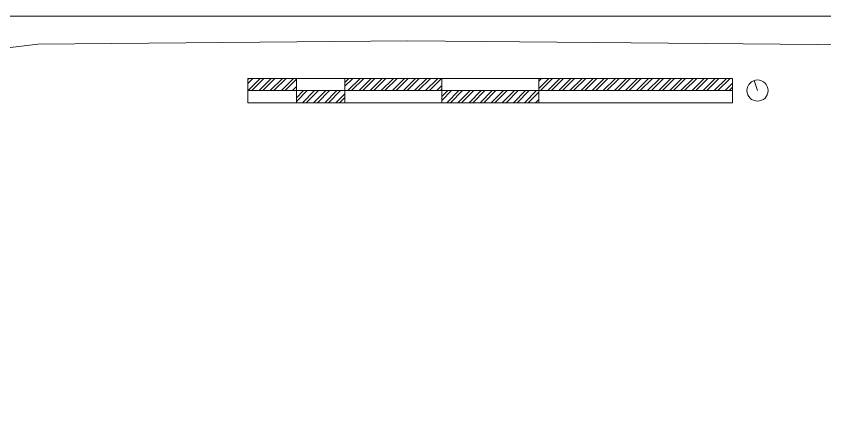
# Model space of a CAD drawing. Header units: metres. Extents: x -48 to 2360, y -1392 to 453.
# Drawn here: x 836.2 to 919.6, y -145.5 to -103.3 of the extents above; entities that cross this region are included whole.
import ezdxf

# ---------------------------------------------------------------- set-up
doc = ezdxf.new("R2010")
doc.units = ezdxf.units.M
doc.layers.add('estructuras', color=255, linetype='Continuous', lineweight=20)
doc.layers.add('trazo', color=7, linetype='Continuous', lineweight=18)

msp = doc.modelspace()

# ---------------------------------------------------------------- hatches: boundary and pattern name
at = {"layer": 'trazo', "ltscale": 7, "transparency": 33554559}
h = msp.add_hatch(dxfattribs=at)
h.set_pattern_fill('ANSI32', color=256, scale=0.085)
h.set_pattern_definition([(45, (-27.4234, -230.2812), (-0.5724913, 0.5724913), []), (45, (-27.0417, -230.2812), (-0.5724913, 0.5724913), [])])
h.paths.add_polyline_path([(865.101, -111.024), (865.101, -109.774), (860.101, -109.774), (860.101, -111.024)])
h.paths.add_polyline_path([(870.101, -112.274), (870.101, -111.024), (865.101, -111.024), (865.101, -112.274)])
h.paths.add_polyline_path([(880.101, -111.024), (880.101, -109.774), (870.101, -109.774), (870.101, -111.024)])
h.paths.add_polyline_path([(890.101, -112.274), (890.101, -111.024), (880.101, -111.024), (880.101, -112.274)])
h.paths.add_polyline_path([(890.101, -109.774), (890.101, -111.024), (910.101, -111.024), (910.101, -109.774)])

# ---------------------------------------------------------------- linework, layer by layer
at = {"layer": 'estructuras', "ltscale": 7, "transparency": 33554559}
for points in [[(910.101, -112.274), (910.101, -109.774), (860.101, -109.774), (860.101, -112.274), (910.101, -112.274)], [(865.101, -112.274), (865.101, -109.774)], [(870.101, -109.774), (870.101, -112.274)], [(880.101, -112.274), (880.101, -109.774)], [(890.101, -109.774), (890.101, -112.274)], [(860.101, -111.024), (910.101, -111.024)]]:
    msp.add_lwpolyline(points, dxfattribs=at)
at = {"layer": 'trazo', "ltscale": 7, "transparency": 33554559}
for points in [[(962.338, -103.34), (930.558, -103.34), (866.539, -103.34), (834.458, -103.34), (827.586, -104.232), (799.014, -113.472), (776.129, -122.447), (752.273, -131.802), (740.683, -134.902), (732.159, -135.258)], [(912.315, -109.991), (912.671, -111.024)]]:
    msp.add_lwpolyline(points, dxfattribs=at)
at = {"layer": 'trazo', "transparency": 33554559}
msp.add_lwpolyline([(742.186, -143.22), (796.676, -117.667), (801.893, -115.87), (831.939, -107.03), (838.441, -106.232), (876.603, -105.902), (918.85, -106.275), (957.81, -106.165), (963.656, -106.308), (967.898, -127.295), (983.269, -192.713)], dxfattribs=at)
at = {"layer": 'trazo', "ltscale": 7, "transparency": 33554559}
msp.add_circle((912.671, -111.024), 1.093, dxfattribs=at)

doc.saveas('drawing.dxf')
